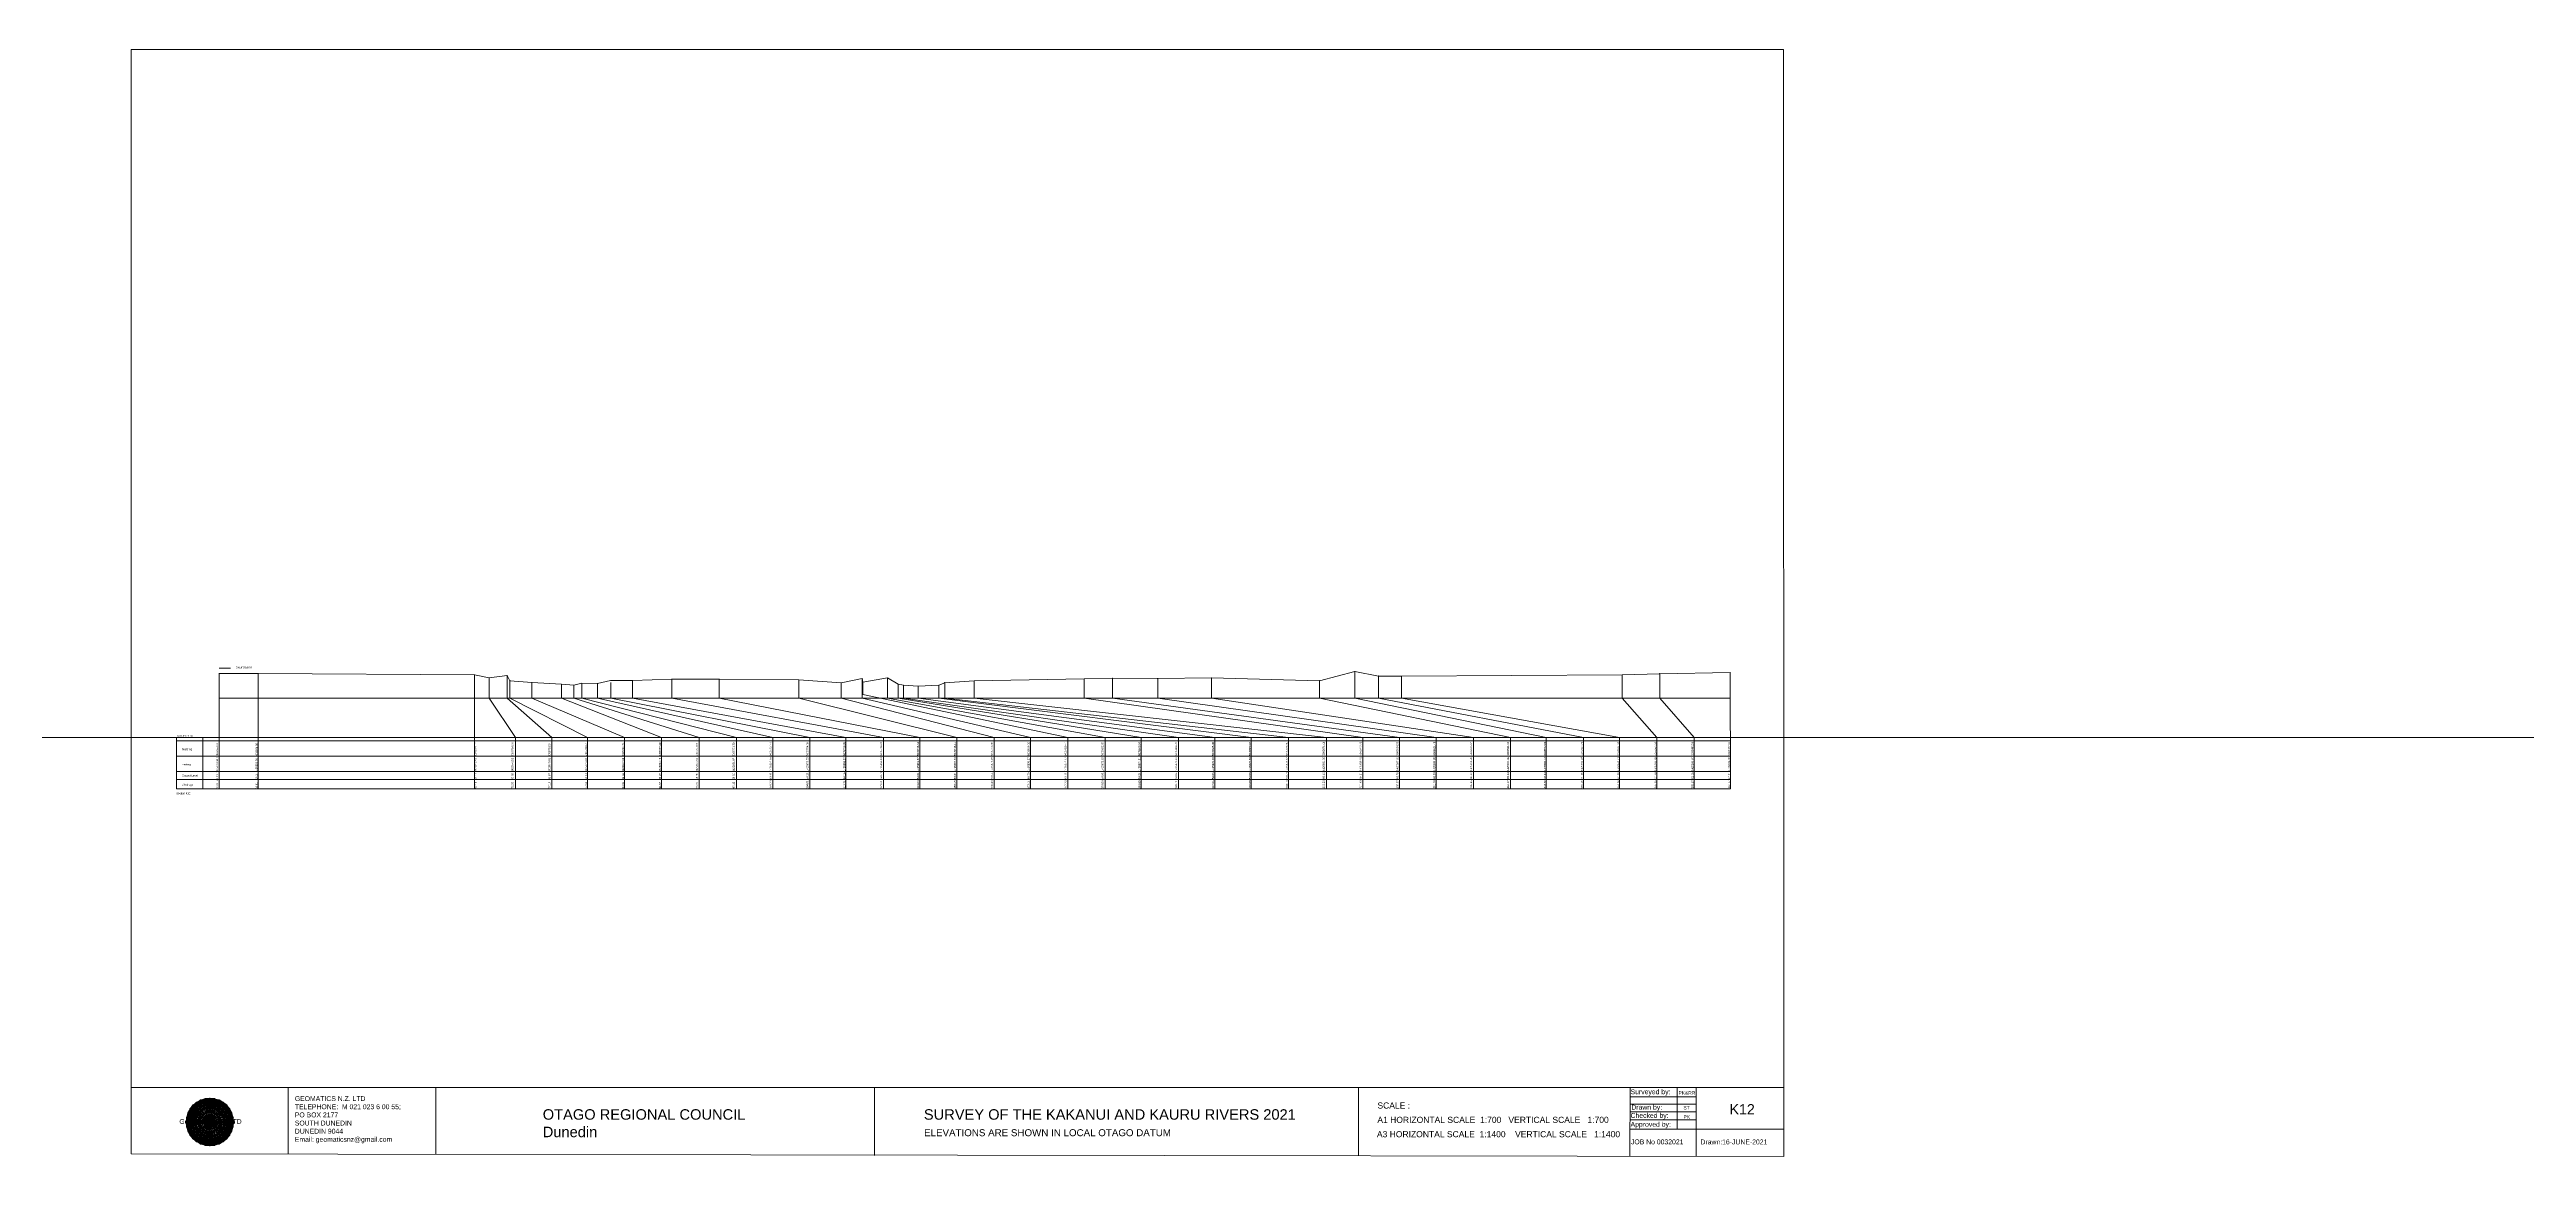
# Model space of a CAD drawing. Header units: millimetres. Extents: x -16976375 to 13046302109, y -19137686871 to 1424964600.
# Drawn here: x -3914481 to -3252367, y 33009 to 328793 of the extents above; entities that cross this region are included whole.
import ezdxf

# ---------------------------------------------------------------- set-up
doc = ezdxf.new("R2010")
doc.units = ezdxf.units.MM
doc.header["$PDMODE"] = 35
doc.header["$PDSIZE"] = 20
doc.layers.get('0').update_dxf_attribs({"lineweight": 0})
doc.layers.add('Datum revision K8-21', color=7, linetype='Continuous', lineweight=0)
doc.layers.add('geo', color=7, linetype='Continuous', lineweight=0)
doc.styles.get("Standard").update_dxf_attribs({"font": 'arial.ttf'})

# ---------------------------------------------------------------- blocks, each defined once
blk = doc.blocks.new('Geomatics_Circle_SPT')
at = {"layer": 'geo', "color": 2, "linetype": 'Continuous', "lineweight": 0}
for p, q in [((0, 25.2), (-25.2, 0)), ((-24.7, 4.9), (-4.9, 24.7)), ((-24.7, -4.9), (4.9, 24.7)), ((4.9, -24.7), (-24.7, 4.9)), ((-24.7, 0), (0, -24.7)), ((-9.7, 23.3), (-23.3, 9.6)), ((9.7, 23.3), (-23.3, -9.7)), ((-23.3, 9.7), (9.7, -23.3)), ((-21, 14), (-14, 21)), ((-21, -14), (14, 21)), ((14, -21), (-21, 14)), ((0, 0), (-17.8, 17.8)), ((0, 0), (-17.8, -17.8)), ((-14, 21), (21, -14)), ((21, 14), (-14, -21)), ((23.3, -9.7), (-9.7, 23.3)), ((-9.7, -23.3), (23.3, 9.7)), ((-4.9, 24.7), (24.7, -4.9)), ((24.7, 4.9), (-4.9, -24.7)), ((25.2, 0), (0, 25.2)), ((0, 0), (17.8, 17.8)), ((0, 0), (17.8, -17.8)), ((0, -24.8), (25.2, 0)), ((4.9, 24.7), (24.7, 4.9)), ((23.3, 9.7), (9.7, 23.3)), ((14, 21), (21, 14)), ((17.8, 18.1), (17.8, 18.1)), ((-4.9, -24.7), (-24.7, -4.9)), ((-23.3, -9.7), (-9.7, -23.3)), ((-14, -21), (-21, -14)), ((-17.8, -17.8), (-17.8, -17.8)), ((24.7, -4.9), (4.9, -24.7)), ((4.9, -24.7), (4.9, -24.7)), ((9.7, -23.3), (23.3, -9.7)), ((21, -14), (14, -21)), ((18.1, -17.8), (18.1, -17.8))]:
    blk.add_line(p, q, dxfattribs=at)
at = {"layer": 'geo', "color": 1, "linetype": 'Continuous', "lineweight": 0}
for p, q in [((-25.2, 0), (9.7, 23.3)), ((-25.2, 0), (-9.6, 23.3)), ((-25.2, 0), (23.3, 9.7)), ((-25.2, 0), (-23.3, 9.7)), ((-23.3, -9.7), (-25.2, 0)), ((-9.6, -23.3), (-25.2, 0)), ((9.7, -23.3), (-25.2, 0)), ((-4.9, 24.8), (-24.7, -4.9)), ((4.9, 24.7), (-24.7, 4.9)), ((14, 21), (-24.7, -4.9)), ((-14, 21), (-24.7, 4.9)), ((21, 14), (-24.7, 4.9)), ((-21, 14), (-24.7, -4.9)), ((0, 0), (-24.7, 4.9)), ((-24.7, 4.9), (-21, -14)), ((-24.7, 4.9), (-4.9, -24.7)), ((-24.7, 4.9), (14, -21)), ((-24.7, 4.9), (-24.7, 4.9)), ((0, 0), (-24.7, -4.9)), ((-23.3, 9.7), (0, 25.2)), ((-23.3, -9.6), (0, 25.2)), ((-23.3, -9.6), (17.8, 17.8)), ((-23.3, 9.7), (-17.8, 17.9)), ((-23.3, -9.6), (-17.8, 17.9)), ((-23.3, 9.7), (17.8, 17.8)), ((-17.8, -17.8), (-23.3, 9.7)), ((0, -25.2), (-23.3, 9.7)), ((-23.3, 9.7), (17.8, -17.8)), ((-23.3, 9.7), (25.2, 0)), ((-23.3, 9.4), (-23.3, 9.4)), ((-23.3, -9.7), (25.2, 0)), ((4.9, 24.8), (-21, -14)), ((-4.9, 24.7), (-21, 14)), ((14, 21), (-21, 14)), ((-14, 21), (-21, -14)), ((0, 0), (-21, 14)), ((-21, 14), (-14, -21)), ((-21, 14), (4.9, -24.7)), ((-21, 14), (-21, 14)), ((24.7, 4.9), (-21, 14)), ((0, 0), (-21, -14)), ((-17.9, 17.6), (-17.9, 17.6)), ((-17.8, 17.8), (9.7, 23.3)), ((-17.8, 17.8), (-9.6, 23.3)), ((-17.8, -17.8), (9.7, 23.3)), ((-17.8, -17.8), (-9.7, 23.3)), ((-9.7, -23.3), (-17.8, 17.8)), ((-17.8, 17.8), (9.7, -23.3)), ((-17.8, 17.8), (23.3, -9.6)), ((-17.8, 17.8), (23.3, 9.7)), ((-17.8, -17.8), (23.3, 9.7)), ((4.9, 24.7), (-14, 21)), ((-4.9, 24.7), (-14, -20.9)), ((0, 0), (-14, 21)), ((-14, 21), (-4.9, -24.7)), ((-14, 21), (-14, 21)), ((24.7, -4.9), (-14, 21)), ((21, 14), (-14, 21)), ((-14, -21), (24.7, 4.9)), ((0, 0), (-14, -21)), ((-9.8, 23.1), (-9.8, 23.1)), ((-9.7, 23.3), (0, 25.2)), ((-9.7, 23.3), (0, -25.2)), ((-9.7, -23.3), (0, 25.2)), ((-9.6, 23.3), (17.8, -17.8)), ((-9.6, 23.3), (25.2, 0)), ((-9.6, 23.3), (17.8, 17.8)), ((-9.6, -23.3), (17.8, 17.9)), ((25.2, 0), (-9.6, -23.3)), ((0, 0), (-4.9, 24.7)), ((-4.9, 24.7), (-4.9, 24.7)), ((21, -14), (-4.9, 24.7)), ((24.8, 4.9), (-4.9, 24.7)), ((14, 21), (-4.9, 24.7)), ((-4.9, -24.7), (21, 14)), ((0, 0), (-4.9, -24.7)), ((-0.2, 25.1), (-0.2, 25.1)), ((0, 25.2), (9.7, -23.3)), ((0, 25.2), (23.3, -9.7)), ((0, 25.2), (23.3, 9.7)), ((0, 25.2), (9.7, 23.3)), ((0, 0), (4.9, 24.7)), ((0, -25.2), (9.7, 23.3)), ((0, 0), (14, 21)), ((0, 0), (21, 14)), ((23.3, 9.7), (0, -25.2)), ((0, 0), (24.8, 4.9)), ((0, 0), (4.9, -24.7)), ((0, 0), (14, -21)), ((0, 0), (21, -14)), ((0, 0), (24.8, -4.9)), ((21, 14), (4.9, 24.8)), ((14, -21), (4.9, 24.7)), ((24.7, -4.9), (4.9, 24.7)), ((4.9, 24.7), (4.9, 24.7)), ((4.9, -24.7), (14, 21)), ((4.9, -24.7), (24.7, 4.9)), ((9.4, 23.3), (9.4, 23.3)), ((9.7, 23.3), (17.8, -17.8)), ((9.7, 23.3), (25.2, 0)), ((9.7, 23.3), (17.8, 17.9)), ((17.8, 17.8), (9.7, -23.3)), ((25.2, 0), (9.7, -23.3)), ((21, -14), (14, 21)), ((24.7, 4.9), (14, 21)), ((14, 21), (14, 21)), ((14, -21), (21, 14)), ((17.6, 17.9), (17.6, 17.9)), ((17.8, 17.8), (23.3, -9.7)), ((17.8, 17.8), (23.3, 9.7)), ((23.3, 9.7), (17.8, -17.8)), ((24.7, -4.9), (21, 14)), ((21, 14), (21, 14)), ((21, -14), (24.7, 4.9)), ((23.1, 9.8), (23.1, 9.8)), ((23.3, 9.7), (25.2, 0)), ((25.2, 0), (23.3, -9.6)), ((24.7, 4.9), (24.7, 4.9)), ((25.1, 0.2), (25.1, 0.2)), ((-25.2, 0), (23.3, -9.7)), ((-25.1, -0.2), (-25.1, -0.2)), ((-24.7, -4.9), (-24.7, -4.9)), ((-24.7, -4.9), (-14, -21)), ((-24.7, -4.9), (4.9, -24.7)), ((-24.7, -4.9), (21, -14)), ((-17.8, -17.8), (-23.3, -9.7)), ((0, -25.2), (-23.3, -9.6)), ((17.8, -17.8), (-23.3, -9.6)), ((-23.1, -9.8), (-23.1, -9.8)), ((-21, -14), (24.7, -4.9)), ((-21, -14), (-21, -14)), ((-21, -14), (-4.9, -24.7)), ((-21, -14), (14, -21)), ((23.3, -9.7), (-17.8, -17.8)), ((-9.6, -23.3), (-17.8, -17.8)), ((9.7, -23.3), (-17.8, -17.8)), ((-17.6, -17.9), (-17.6, -17.9)), ((-14, -21), (21, -14)), ((-14, -21), (-14, -21)), ((-14, -21), (4.9, -24.7)), ((17.8, -17.8), (-9.7, -23.3)), ((0, -25.2), (-9.7, -23.3)), ((-9.4, -23.3), (-9.4, -23.3)), ((-4.9, -24.7), (24.7, -4.9)), ((-4.9, -24.7), (14, -21)), ((-4.9, -24.7), (-4.9, -24.7)), ((23.3, -9.6), (0, -25.2)), ((9.7, -23.3), (0, -25.2)), ((0.2, -25.1), (0.2, -25.1)), ((4.9, -24.7), (21, -14)), ((4.9, -24.7), (4.9, -24.7)), ((17.8, -17.8), (9.7, -23.3)), ((9.8, -23.1), (9.8, -23.1)), ((14, -21), (24.7, -4.9)), ((14, -21), (14, -21)), ((23.3, -9.6), (17.8, -17.8)), ((17.9, -17.6), (17.9, -17.6)), ((21, -14), (21, -14)), ((23.3, -9.4), (23.3, -9.4)), ((24.7, -4.9), (24.7, -4.9))]:
    blk.add_line(p, q, dxfattribs=at)
at = {"layer": 'geo', "color": 114, "linetype": 'Continuous', "lineweight": 0}
for p, q in [((17.9, 17.8), (-25.2, 0)), ((-24.7, 4.9), (14, 21)), ((-24.7, -4.9), (21, 14)), ((-14, -21), (-24.7, 4.9)), ((9.7, 23.3), (-23.3, 9.7)), ((0, 0), (-23.3, 9.7)), ((-23.3, 9.7), (-9.7, -23.3)), ((0, 0), (-23.3, -9.7)), ((-4.9, -24.7), (-21, 14)), ((-20.9, 14), (4.9, 24.7)), ((24.8, 4.9), (-20.9, -14)), ((0, 25.2), (-17.8, 17.8)), ((-17.8, 17.8), (0, -25.2)), ((-14, 21), (-4.9, 24.7)), ((4.9, -24.7), (-14, 21)), ((0, 0), (-9.7, 23.3)), ((0, 0), (-9.7, -23.3)), ((-4.9, 24.7), (14, -21)), ((17.8, -17.8), (0, 25.2)), ((0, 0), (9.7, 23.3)), ((0, 0), (23.3, 9.7)), ((0, 0), (9.7, -23.3)), ((0, 0), (23.3, -9.7)), ((4.9, 24.7), (21, -14)), ((23.3, -9.7), (9.7, 23.3)), ((14, 21), (24.7, -4.9)), ((25.2, 0), (17.8, 17.8)), ((21, 14), (24.7, 4.9)), ((-25.2, 0), (-17.8, -17.8)), ((-21, -14), (-24.7, -4.9)), ((-17.8, -17.8), (25.2, 0)), ((24.8, -4.9), (-14, -21)), ((-9.6, -23.3), (23.3, -9.7)), ((21, -14), (-4.9, -24.8)), ((0, -25.2), (17.9, -17.8)), ((14, -21), (4.9, -24.8))]:
    blk.add_line(p, q, dxfattribs=at)
at = {"layer": 'geo', "color": 250, "linetype": 'Continuous', "lineweight": 0}
for p, q in [((0, 0), (-25.2, 0)), ((24.7, 4.9), (-24.7, 4.9)), ((-24.7, 4.9), (-24.7, -4.9)), ((-23.3, 9.7), (23.3, 9.7)), ((-23.3, 9.7), (-23.3, 9.7)), ((-23.3, -9.7), (-23.3, 9.7)), ((21, 14), (-21, 14)), ((-21, 14), (-21, -14)), ((-17.8, 17.8), (17.8, 17.8)), ((-17.8, -17.8), (-17.8, 17.8)), ((-14, 21), (-14, 21)), ((14, 21), (-14, 21)), ((-14, 20.9), (-14, -21)), ((-9.7, 23.3), (9.7, 23.3)), ((-9.7, -23.3), (-9.7, 23.3)), ((-4.9, 24.7), (4.9, 24.7)), ((-4.9, 24.7), (-4.9, -24.7)), ((0, 0), (0, 25.2)), ((0, 0), (0, -25.2)), ((0, 0), (25.2, 0)), ((4.9, 24.7), (4.9, -24.7)), ((9.7, -23.3), (9.7, 23.3)), ((14, 21), (14, -21)), ((17.8, -17.8), (17.8, 17.8)), ((21, 14), (21, 14)), ((21, -14), (21, 14)), ((23.3, 9.7), (23.3, -9.7)), ((24.7, 4.9), (24.7, 4.9)), ((24.7, -4.9), (24.7, 4.9)), ((-24.7, -4.9), (24.7, -4.9)), ((23.3, -9.7), (-23.3, -9.7)), ((-21, -14), (21, -14)), ((17.8, -17.8), (-17.8, -17.8)), ((-14, -21), (14, -21)), ((9.7, -23.3), (-9.7, -23.3)), ((-4.9, -24.7), (4.9, -24.7))]:
    blk.add_line(p, q, dxfattribs=at)
blk = doc.blocks.new('GeomaticsNZ TITLE BLOCK')
at = {"color": 7, "linetype": 'Continuous', "lineweight": 0}
for p, q in [((0, 94.9), (0, 1579.2)), ((0, 1579.2), (2363.4, 1579.2)), ((2363.4, 1579.2), (2364, 94.9)), ((2364, 94.9), (0, 94.9)), ((0, 94.9), (0, 0)), ((15.9, 94.9), (2364, 94.9)), ((224.3, 95.2), (224.3, -0.3)), ((2364, 94.9), (382.6, 94.9)), ((435.8, 95.2), (435.8, -0.7)), ((1063.4, 94.9), (1063.4, -2.4)), ((1755.4, 94.9), (1755.4, -2.6)), ((2143.9, 94.9), (2143.7, -3)), ((2143.9, 81.9), (2238.6, 81.7)), ((2143.9, 71), (2238.6, 71)), ((2211.5, 94.9), (2211.5, 36.1)), ((2238.6, 94.8), (2238.6, -3.2)), ((2364, -3.5), (2364, 94.9)), ((2143.6, 60.4), (2238.6, 60.4)), ((2143.8, 48.6), (2238.6, 48.6)), ((0, 0), (2364, -3.5)), ((2143.8, 35.4), (2364, 35.3))]:
    blk.add_line(p, q, dxfattribs=at)
at = {"color": 7, "linetype": 'Continuous', "lineweight": 0, "xscale": 1.36, "yscale": 1.36, "zscale": 1.36}
blk.add_blockref('Geomatics_Circle_SPT', (112.4, 45.7), dxfattribs=at)
at = {"color": 7, "linetype": 'Continuous', "lineweight": 0}
for s, p in [('PK&RR', (2213.2, 84.8)), ('ST', (2220.3, 63.6)), ('PK', (2220.4, 50.6))]:
    blk.add_text(s, height=5, dxfattribs=at).set_placement(p)
at = {"color": 7, "linetype": 'Continuous', "lineweight": 0, "attachment_point": 1}
for s, width, heights, insert, char_height in [('{\\C256;GEOMATICS N.Z. LTD                   \\PTELEPHONE:  M 021 023 6 00 55;\\PPO BOX 2177\\PSOUTH DUNEDIN\\PDUNEDIN 9044\\PEmail: geomaticsnz@gmail.com}', 3535.727, [94.7], (234, 82.7), 7), ('{\\C256;Surveyed by:}', 3535.727, [0], (2144.7, 92.4), 7), ('{\\C256;Geomatics N.Z. LTD                   }', 125.079, [15.8], (68.8, 49.9), 7), ('{\\C256;OTAGO REGIONAL COUNCIL\\PDunedin}', 3535.727, [0], (588.6, 64), 15), ('{\\C256;SURVEY OF THE KAKANUI AND KAURU RIVERS 2021}', 3535.727, [0], (1133.8, 64), 15), ('{\\C256;ELEVATIONS ARE SHOWN IN LOCAL OTAGO DATUM}', 3535.727, [0], (1134.1, 35.4), 10), ('{\\C256;Approved by:}', 3535.727, [0], (2144.7, 45.9), 7), ('{\\C256;Checked by:}', 3535.727, [0], (2144.7, 58.6), 7), ('{\\C256;Drawn by:}', 3535.727, [0], (2145.8, 70.4), 7), ('{\\C256;JOB No 0032021}', 3535.727, [0], (2145.3, 20.8), 7), ('{\\C256;Drawn:16-JUNE-2021}', 3535.727, [0], (2244.7, 20.7), 7)]:
    blk.add_mtext_dynamic_manual_height_columns(s, width=width, gutter_width=159, heights=heights, dxfattribs=dict(at, insert=insert, char_height=char_height))

msp = doc.modelspace()

# ---------------------------------------------------------------- linework, layer by layer
at = {"color": 1, "linetype": 'Continuous', "lineweight": 0}
msp.add_line((-3869137.877, 163495.095), (-3866065.704, 163495.095), dxfattribs=at)
at = {"color": 7, "lineweight": 0}
for p, q in [((-3869137.877, 162106), (-3869137.877, 131248.305)), ((-3858726.259, 162106), (-3858726.259, 131248.305)), ((-3800852.359, 161708), (-3800852.359, 131248.305)), ((-3796985.667, 160888), (-3796985.667, 155505.696)), ((-3792173.289, 161569), (-3792173.289, 155505.696)), ((-3791401.563, 160139), (-3791401.563, 155505.696)), ((-3785541.834, 159689), (-3785541.834, 155505.696)), ((-3777669.528, 159229), (-3777669.528, 155505.696)), ((-3774290.954, 158949), (-3774290.954, 155505.696)), ((-3772205.262, 159499), (-3772205.262, 155505.696)), ((-3768044.587, 159409), (-3768044.587, 155505.696)), ((-3764405.404, 159689), (-3764405.404, 155505.696)), ((-3758628.615, 160160), (-3758628.615, 155505.696)), ((-3748123.824, 160590), (-3748123.824, 155505.696)), ((-3735504.402, 160590), (-3735504.402, 155505.696)), ((-3714182.327, 160341), (-3714182.327, 155505.696)), ((-3702882.63, 159542), (-3702882.63, 155505.696)), ((-3697225.421, 160702), (-3697225.421, 155505.696)), ((-3697111.079, 159689), (-3697111.079, 156454.995)), ((-3690453.537, 160912), (-3690453.537, 155505.696)), ((-3687651.532, 159212), (-3687651.532, 155505.696)), ((-3686231.174, 158942), (-3686231.174, 155505.696)), ((-3676742.121, 158953), (-3676742.121, 155505.696)), ((-3675181.191, 159593), (-3675181.191, 155505.696)), ((-3667308.612, 160123), (-3667308.612, 155505.696)), ((-3637903.79, 160614), (-3637903.79, 155505.696)), ((-3630367.525, 160784), (-3630367.525, 155505.696)), ((-3618261.353, 160694), (-3618261.353, 155505.696)), ((-3603912.725, 160915), (-3603912.725, 155505.696)), ((-3574968.772, 160136), (-3574968.772, 155505.696)), ((-3565551.42, 162637), (-3565551.42, 155505.696)), ((-3559260.777, 161377), (-3559260.777, 155505.696)), ((-3553076.969, 161347), (-3553076.969, 155505.696)), ((-3494083.328, 161699), (-3494083.328, 155505.696)), ((-3484065.972, 162000), (-3484065.972, 155505.696)), ((-3465197.567, 162310), (-3465117.918, 131248.305)), ((-3796985.667, 155505.696), (-3789904.919, 145000)), ((-3792173.289, 155505.696), (-3780203.677, 145000)), ((-3791401.563, 155505.696), (-3770675.843, 145000)), ((-3785541.834, 155505.696), (-3760800.418, 145000)), ((-3777669.528, 155505.696), (-3750868.466, 145000)), ((-3774290.954, 155505.696), (-3740831.716, 145000)), ((-3772205.262, 155505.696), (-3730804.096, 145000)), ((-3768044.587, 155505.696), (-3721107.049, 145000)), ((-3764405.404, 155505.696), (-3711244.749, 145000)), ((-3758628.615, 155505.696), (-3701616.784, 145000)), ((-3748123.824, 155505.696), (-3691535.456, 145000)), ((-3735504.402, 155505.696), (-3681844.418, 145000)), ((-3714182.327, 155505.696), (-3671958.251, 145000)), ((-3702882.63, 155505.696), (-3662001.862, 145000)), ((-3697225.421, 155505.696), (-3652272.758, 145000)), ((-3697111.079, 156454.995), (-3642285.184, 145000)), ((-3690453.537, 155505.696), (-3632341.517, 145000)), ((-3687651.532, 155505.696), (-3622641.482, 145000)), ((-3686231.174, 155505.696), (-3612718.391, 145000)), ((-3682274.669, 158652), (-3682274.669, 155505.696)), ((-3682274.669, 155505.696), (-3603020.774, 145000)), ((-3676742.121, 155505.696), (-3593246.656, 145000)), ((-3675181.191, 155505.696), (-3583295.838, 145000)), ((-3667308.612, 155505.696), (-3573150.061, 145000)), ((-3637903.79, 155505.696), (-3563375.473, 145000)), ((-3630367.525, 155505.696), (-3553642.106, 145000)), ((-3618261.353, 155505.696), (-3543785.043, 145000)), ((-3603912.725, 155505.696), (-3533812.071, 145000)), ((-3574968.772, 155505.696), (-3523954.974, 145000)), ((-3565551.42, 155505.696), (-3514418.648, 145000)), ((-3559260.777, 155505.696), (-3504463.299, 145000)), ((-3553076.969, 155505.696), (-3494777.228, 145000)), ((-3494083.328, 155505.696), (-3484796.234, 145000)), ((-3484065.972, 155505.696), (-3474853.708, 145000)), ((-3789904.919, 145000), (-3789904.919, 131248.305)), ((-3780203.677, 145000), (-3780203.677, 131248.305)), ((-3770675.843, 145000), (-3770675.843, 131248.305)), ((-3760800.418, 145000), (-3760800.418, 131248.305)), ((-3750868.466, 145000), (-3750868.466, 131248.305)), ((-3740831.716, 145000), (-3740831.716, 131248.305)), ((-3730804.096, 145000), (-3730804.096, 131248.305)), ((-3721107.049, 145000), (-3721107.049, 131248.305)), ((-3711244.749, 145000), (-3711244.749, 131248.305)), ((-3701616.784, 145000), (-3701616.784, 131248.305)), ((-3691535.456, 145000), (-3691535.456, 131248.305)), ((-3681844.418, 145000), (-3681844.418, 131248.305)), ((-3671958.251, 145000), (-3671958.251, 131248.305)), ((-3662001.862, 145000), (-3662001.862, 131248.305)), ((-3652272.758, 145000), (-3652272.758, 131248.305)), ((-3642285.184, 145000), (-3642285.184, 131248.305)), ((-3632341.517, 145000), (-3632341.517, 131248.305)), ((-3622641.482, 145000), (-3622641.482, 131248.305)), ((-3612718.391, 131248.305), (-3612718.391, 145000)), ((-3603020.774, 131248.305), (-3603020.774, 145000)), ((-3593246.656, 131248.305), (-3593246.656, 145000)), ((-3583295.838, 131248.305), (-3583295.838, 145000)), ((-3573150.061, 131248.305), (-3573150.061, 145000)), ((-3563375.473, 131248.305), (-3563375.473, 145000)), ((-3553642.106, 131248.305), (-3553642.106, 145000)), ((-3543785.043, 131248.305), (-3543785.043, 145000)), ((-3533812.071, 131248.305), (-3533812.071, 145000)), ((-3523954.974, 131248.305), (-3523954.974, 145000)), ((-3514418.648, 131248.305), (-3514418.648, 145000)), ((-3504459.17, 131248.305), (-3504463.299, 145000)), ((-3494777.228, 131248.305), (-3494777.228, 145000)), ((-3484796.234, 131248.305), (-3484796.234, 145000)), ((-3474853.708, 131248.305), (-3474853.708, 145000)), ((-3877344.401, 129878.784), (-3877344.401, 129878.784))]:
    msp.add_line(p, q, dxfattribs=at)
at = {"color": 7, "linetype": 'Continuous', "lineweight": 0}
for p, q in [((-3869137.877, 155505.696), (-3465117.918, 155505.696)), ((-3880525.565, 145000), (-3880525.565, 131248.305)), ((-3880525.565, 145000), (-2654666.53, 145000)), ((-3880525.565, 144076.552), (-3465117.918, 144076.552)), ((-3880525.565, 139973.87), (-3465117.918, 139973.87)), ((-3873512.416, 145000), (-3873512.416, 131248.305)), ((-3880525.565, 135906.671), (-3465117.918, 135906.671)), ((-3880525.565, 133759.229), (-3465117.918, 133759.229)), ((-3880525.565, 131248.305), (-3465117.918, 131248.305))]:
    msp.add_line(p, q, dxfattribs=at)
at = {"color": 1, "lineweight": 0}
for points in [[(-3869137.877, 162106), (-3858726.259, 162106), (-3800852.359, 161708), (-3796985.667, 160888), (-3792173.289, 161569), (-3791401.563, 160139), (-3785541.834, 159689), (-3777669.528, 159229), (-3774290.954, 158949), (-3772205.262, 159499), (-3768044.587, 159409), (-3764523.551, 160209), (-3758628.615, 160209), (-3748123.824, 160590), (-3735504.402, 160590), (-3714182.327, 160341), (-3702882.63, 159542), (-3697225.421, 160702), (-3697111.079, 159712), (-3690453.537, 160912), (-3687651.532, 159212), (-3686231.174, 158942), (-3682274.669, 158652), (-3676742.121, 158953), (-3675181.191, 159593), (-3667308.612, 160123), (-3637903.79, 160614)], [(-3637903.79, 160614), (-3630367.525, 160784), (-3618261.353, 160694), (-3603912.725, 160915), (-3574968.772, 160136), (-3565551.42, 162637), (-3559260.777, 161377), (-3553076.969, 161347), (-3494083.328, 161699), (-3484065.972, 162000), (-3465197.567, 162310)]]:
    msp.add_lwpolyline(points, dxfattribs=at)
at = {"lineweight": 0}
for p in [(-3869137.877, 162106), (-3858726.259, 162106), (-3800852.359, 161708), (-3796985.667, 160888), (-3792173.289, 161569), (-3791401.563, 160139), (-3785541.834, 159689), (-3777669.528, 159229), (-3774290.954, 158949), (-3772205.262, 159499), (-3768044.587, 159409), (-3764523.551, 160209), (-3758628.615, 160160), (-3748123.824, 160590), (-3735504.402, 160611), (-3714182.327, 160341), (-3702882.63, 159542), (-3697225.421, 160702), (-3697111.079, 159712), (-3690453.537, 160912), (-3687651.532, 159212), (-3686231.174, 158942), (-3676742.121, 158953), (-3675181.191, 159593), (-3667308.612, 160123), (-3637903.79, 160614), (-3630367.525, 160784), (-3618261.353, 160694), (-3603912.725, 160915), (-3574968.772, 160136), (-3565551.42, 162637), (-3559260.777, 161377), (-3553076.969, 161347), (-3494083.328, 161699), (-3484065.972, 162000), (-3465197.567, 162310), (-3682274.669, 158652)]:
    msp.add_point(p, dxfattribs=at)
at = {"linetype": 'Continuous', "lineweight": 0}
msp.add_point((-3880525.565, 145000), dxfattribs=at)
at = {"layer": 'Datum revision K8-21', "color": 32, "true_color": 0xcd6928}
msp.add_line((1032674.235, 145000), (-4747632.073, 145000), dxfattribs=at)

# ---------------------------------------------------------------- block references
at = {"color": 7, "linetype": 'Continuous', "lineweight": 0, "xscale": 186.8759599228005, "yscale": 186.8759599228005, "zscale": 186.8759599228005}
msp.add_blockref('GeomaticsNZ TITLE BLOCK', (-3892637.735, 33671.502), dxfattribs=at)

# ---------------------------------------------------------------- texts
at = {"color": 7, "linetype": 'Continuous', "lineweight": 0}
for s, height, p in [('Ground Level', 500, (-3864706.931, 163472.891)), ('DATUM 45.00', 500, (-3880596.312, 145146.766)), ('Northing', 500, (-3878999.306, 141560.657)), ('Ground Level', 500, (-3879054.034, 134533.521)), ('Chainage', 500, (-3879051.647, 132077.102)), ('Easting', 500, (-3879072.111, 137481.59)), ('Section K12', 500, (-3880596.323, 129797.682)), ('SCALE :  ', 1629.1211, (-3559515.969, 45809.524)), ('K12', 2715.2018, (-3465393.953, 44269.003)), ('A3 HORIZONTAL SCALE  1:1400    VERTICAL SCALE   1:1400 ', 1629.12108, (-3559654.906, 38141.654)), ('A1 HORIZONTAL SCALE  1:700   VERTICAL SCALE   1:700 ', 1629.12108, (-3559532.635, 41975.589))]:
    msp.add_text(s, height=height, dxfattribs=at).set_placement(p)
at = {"color": 7, "lineweight": 0}
for s, p in [('0.20    62.11  1425824.40  5005865.00', (-3869411.45, 131294.757)), ('10.61   62.11  1425823.76  5005854.60', (-3858863.948, 131248.305)), ('68.49   61.71  1425848.63  5005801.12', (-3800350.312, 131375.819)), ('72.35   60.89  1425848.51  5005796.96', (-3790493.216, 131368.997)), ('77.16   61.57  1425846.81  5005791.34', (-3780636.119, 131368.997)), ('77.94   60.14  1425846.83  5005790.54', (-3770779.023, 131368.997)), ('83.80   59.69  1425847.88  5005784.74', (-3760921.926, 131373.772)), ('91.67   59.23  1425850.45  5005777.29', (-3751064.829, 131373.09)), ('95.05   58.95  1425850.93  5005773.91', (-3741207.733, 131373.09)), ('97.13   59.50  1425851.07  5005771.78', (-3731350.636, 131373.09)), ('101.29  59.41  1425852.18  5005767.77', (-3721493.539, 131326.023)), ('104.81  60.21  1425853.55  5005764.50', (-3711636.784, 131326.023)), ('110.71  60.16  1425855.37  5005758.89', (-3701779.687, 131326.023)), ('121.21  60.59  1425858.43  5005748.84', (-3691922.591, 131326.023)), ('133.83  60.61  1425861.67  5005736.64', (-3682065.494, 131326.023)), ('155.16  60.34  1425867.43  5005716.11', (-3672208.397, 131326.023)), ('166.46  59.54  1425871.00  5005705.38', (-3662351.301, 131326.023)), ('172.11  60.70  1425870.37  5005699.32', (-3652494.204, 131326.023)), ('172.23  59.71  1425872.17  5005699.71', (-3642637.107, 131326.023)), ('178.88  60.91  1425872.38  5005692.85', (-3632780.011, 131326.023)), ('181.69  59.21  1425874.51  5005690.54', (-3622922.914, 131326.023)), ('183.11  58.94  1425873.54  5005688.79', (-3613066.159, 131326.023)), ('187.06  58.65  1425876.30  5005685.46', (-3603209.062, 131326.023)), ('192.60  58.95  1425877.68  5005680.10', (-3593351.965, 131326.023)), ('194.16  59.59  1425878.32  5005678.66', (-3583495.21, 131326.023)), ('202.03  60.12  1425881.68  5005671.44', (-3573638.113, 131381.617)), ('231.43  60.61  1425886.49  5005642.23', (-3563781.017, 131381.617)), ('238.97  60.78  1425887.02  5005634.56', (-3553923.92, 131381.617)), ('251.08  60.69  1425884.85  5005621.49', (-3544066.823, 131381.617)), ('265.43  60.92  1425879.88  5005605.62', (-3534210.068, 131381.617)), ('294.37  60.14  1425902.39  5005581.33', (-3524352.971, 131381.617)), ('303.79  62.64  1425907.43  5005572.96', (-3514495.875, 131372.749)), ('310.08  61.38  1425910.48  5005567.29', (-3504638.778, 131372.749)), ('316.26  61.35  1425912.13  5005561.33', (-3494781.681, 131372.749)), ('375.25  61.70  1425931.02  5005505.39', (-3484924.585, 131372.749)), ('385.27  62.00  1425933.00  5005495.53', (-3475067.488, 131372.749)), ('404.14  62.31  1425936.89  5005477.01', (-3465210.391, 131393.213))]:
    msp.add_text(s, height=500, rotation=90, dxfattribs=at).set_placement(p)

doc.saveas('drawing.dxf')
